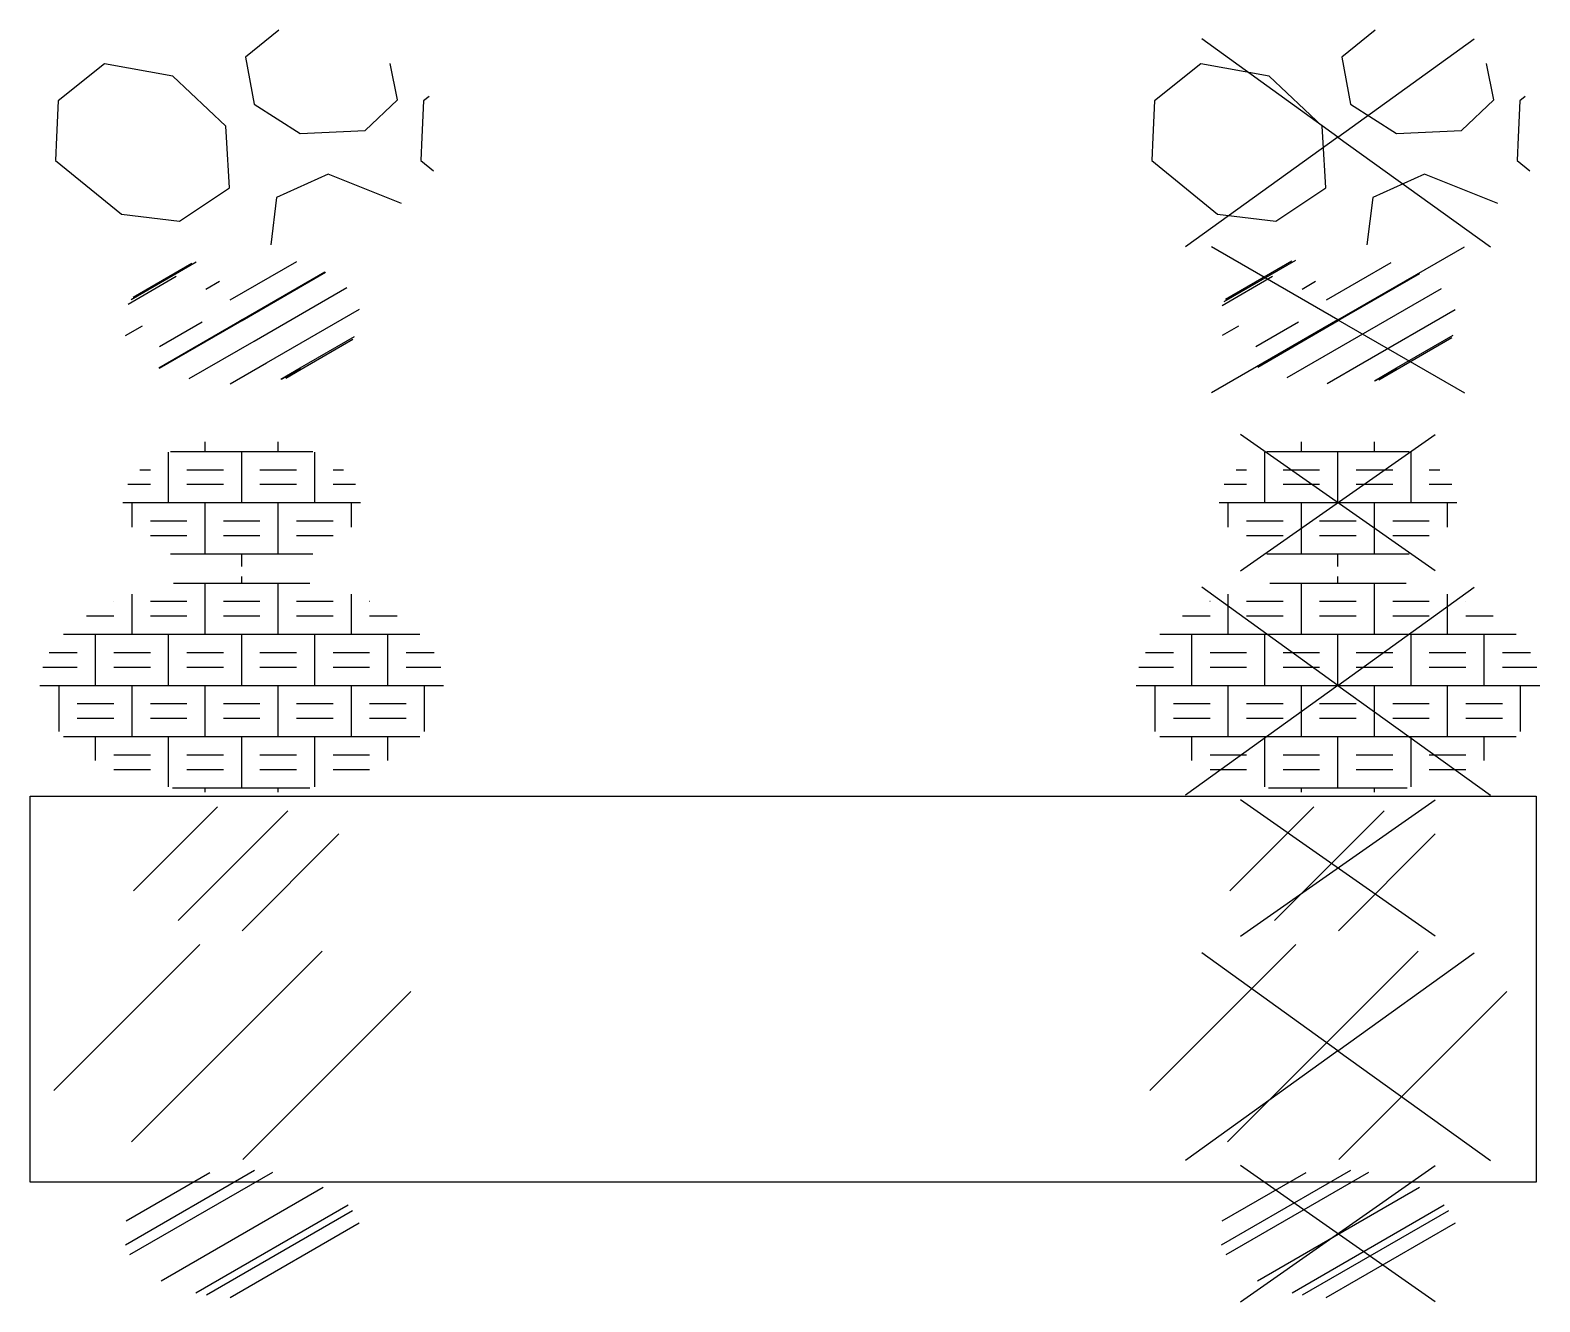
# Model space of a CAD drawing. Header units: metres. Extents: x -77 to 448, y 4806 to 5239.
# Drawn here: x -35.96 to -27.69, y 4994.63 to 5001.58 of the extents above; entities that cross this region are included whole.
import ezdxf
from ezdxf.enums import TextEntityAlignment as Align

# ---------------------------------------------------------------- set-up
doc = ezdxf.new("R2010")
doc.units = ezdxf.units.M
doc.layers.add('V-WE-VH-OPENVERHARDING_STRAATBAKSTEEN-S', color=90, linetype='Continuous', lineweight=25)
doc.styles.add('NLCS-ISO', font='NLCS-ISO.ttf')

# ---------------------------------------------------------------- blocks, each defined once
blk = doc.blocks.new('SVH-NATUURSTEEN_01_KL-SO')
for p, q in [((-3.185, -0.308), (0.35, 1.733)), ((-3.165, 0.351), (-0.871, 1.675)), ((-3.059, -0.573), (0.849, 1.683)), ((-2.201, -1.287), (2.232, 1.272)), ((-1.255, -1.618), (2.91, 0.787)), ((-0.968, -1.675), (3.036, 0.637)), ((-0.319, -1.748), (3.216, 0.293))]:
    blk.add_line(p, q)
at = {"style": 'NLCS-ISO'}
blk.add_attdef('FORMAAT', text='', height=1.8, dxfattribs=at).set_placement((-4.235, -0.008), align=Align.MIDDLE_RIGHT)
blk.add_attdef('KLEUR', text='', height=1.8, dxfattribs=at).set_placement((4.265, -0.008), align=Align.MIDDLE_LEFT)
at = {"style": 'NLCS-ISO', "flags": 1}
blk.add_attdef('FUNCTIE', text='', height=1.8, dxfattribs=at).set_placement((0.015, -2.758), align=Align.TOP_CENTER)
blk = doc.blocks.new('SVH-NATUURSTEEN_02-SO')
for p, q in [((-5.144, -1.086), (-1.148, 2.91)), ((-3.02, -2.491), (2.2, 2.729)), ((0.027, -2.975), (4.627, 1.626))]:
    blk.add_line(p, q)
at = {"style": 'NLCS-ISO'}
blk.add_attdef('FORMAAT', text='', height=1.8, dxfattribs=at).set_placement((-6.525, 0), align=Align.MIDDLE_RIGHT)
blk.add_attdef('KLEUR', text='', height=1.8, dxfattribs=at).set_placement((6.525, 0), align=Align.MIDDLE_LEFT)
at = {"style": 'NLCS-ISO', "flags": 1}
blk.add_attdef('FUNCTIE', text='', height=1.8, dxfattribs=at).set_placement((0, -3.975), align=Align.TOP_CENTER)
blk = doc.blocks.new('SVH-NATUURSTEEN_02_KL-SO')
for p, q in [((-2.958, -0.624), (-0.66, 1.673)), ((-1.736, -1.433), (1.265, 1.569)), ((0.015, -1.711), (2.661, 0.935))]:
    blk.add_line(p, q)
at = {"style": 'NLCS-ISO'}
blk.add_attdef('FORMAAT', text='', height=1.8, dxfattribs=at).set_placement((-4.486, 0.068), align=Align.MIDDLE_RIGHT)
blk.add_attdef('KLEUR', text='', height=1.8, dxfattribs=at).set_placement((4.014, 0.068), align=Align.MIDDLE_LEFT)
at = {"style": 'NLCS-ISO', "flags": 1}
blk.add_attdef('FUNCTIE', text='', height=1.8, dxfattribs=at).set_placement((-0.236, -2.682), align=Align.TOP_CENTER)
blk = doc.blocks.new('SVH-NATUURSTEEN_KINDERKOP_HALFST-SO')
for p, q in [((0, 2.8), (0, 2.975)), ((-3, 1.4), (-3, 2.498)), ((-1.867, 2.8), (0, 2.8)), ((-1, 1.4), (-1, 2.8)), ((0, 2.8), (1.867, 2.8)), ((1, 1.4), (1, 2.8)), ((3, 1.4), (3, 2.498)), ((-3.504, 2.3), (-3.5, 2.3)), ((-2.5, 2.3), (-2, 2.3)), ((-2, 2.3), (-1.5, 2.3)), ((-0.5, 2.3), (0, 2.3)), ((0, 2.3), (0.5, 2.3)), ((1.5, 2.3), (2, 2.3)), ((2, 2.3), (2.5, 2.3)), ((3.5, 2.3), (3.504, 2.3)), ((-4.251, 1.9), (-4, 1.9)), ((-4, 1.9), (-3.5, 1.9)), ((-2.5, 1.9), (-2, 1.9)), ((-2, 1.9), (-1.5, 1.9)), ((-0.5, 1.9), (0, 1.9)), ((0, 1.9), (0.5, 1.9)), ((1.5, 1.9), (2, 1.9)), ((2, 1.9), (2.5, 1.9)), ((3.5, 1.9), (4, 1.9)), ((4, 1.9), (4.251, 1.9)), ((-4.875, 1.4), (-4, 1.4)), ((-4, 1.4), (-2, 1.4)), ((-4, 0), (-4, 1.4)), ((-2, 1.4), (0, 1.4)), ((-2, 0), (-2, 1.4)), ((0, 1.4), (2, 1.4)), ((0, 0), (0, 1.4)), ((2, 1.4), (4, 1.4)), ((2, 0), (2, 1.4)), ((4, 1.4), (4.875, 1.4)), ((4, 0), (4, 1.4)), ((-5.266, 0.9), (-4.5, 0.9)), ((-3.5, 0.9), (-2.5, 0.9)), ((-1.5, 0.9), (-0.5, 0.9)), ((0.5, 0.9), (1.5, 0.9)), ((2.5, 0.9), (3.5, 0.9)), ((4.5, 0.9), (5.266, 0.9)), ((-5.446, 0.5), (-4.5, 0.5)), ((-3.5, 0.5), (-2.5, 0.5)), ((-1.5, 0.5), (-0.5, 0.5)), ((0.5, 0.5), (1.5, 0.5)), ((2.5, 0.5), (3.5, 0.5)), ((4.5, 0.5), (5.446, 0.5)), ((-5.525, 0), (-4, 0)), ((-5, -1.266), (-5, 0)), ((-4, 0), (-2, 0)), ((-3, -1.4), (-3, 0)), ((-2, 0), (0, 0)), ((-1, -1.4), (-1, 0)), ((0, 0), (2, 0)), ((1, -1.4), (1, 0)), ((2, 0), (4, 0)), ((3, -1.4), (3, 0)), ((4, 0), (5.525, 0)), ((5, -1.266), (5, 0)), ((-4.5, -0.5), (-4, -0.5)), ((-4, -0.5), (-3.5, -0.5)), ((-2.5, -0.5), (-2, -0.5)), ((-2, -0.5), (-1.5, -0.5)), ((-0.5, -0.5), (0, -0.5)), ((0, -0.5), (0.5, -0.5)), ((1.5, -0.5), (2, -0.5)), ((2, -0.5), (2.5, -0.5)), ((3.5, -0.5), (4, -0.5)), ((4, -0.5), (4.5, -0.5)), ((-4.5, -0.9), (-4, -0.9)), ((-4, -0.9), (-3.5, -0.9)), ((-2.5, -0.9), (-2, -0.9)), ((-2, -0.9), (-1.5, -0.9)), ((-0.5, -0.9), (0, -0.9)), ((0, -0.9), (0.5, -0.9)), ((1.5, -0.9), (2, -0.9)), ((2, -0.9), (2.5, -0.9)), ((3.5, -0.9), (4, -0.9)), ((4, -0.9), (4.5, -0.9)), ((-4.875, -1.4), (-4, -1.4)), ((-4, -1.4), (-2, -1.4)), ((-4, -2.052), (-4, -1.4)), ((-2, -1.4), (0, -1.4)), ((-2, -2.776), (-2, -1.4)), ((0, -1.4), (2, -1.4)), ((0, -2.8), (0, -1.4)), ((2, -1.4), (4, -1.4)), ((2, -2.773), (2, -1.4)), ((4, -1.4), (4.875, -1.4)), ((4, -2.052), (4, -1.4)), ((-3.5, -1.9), (-2.5, -1.9)), ((-1.5, -1.9), (-0.5, -1.9)), ((0.5, -1.9), (1.5, -1.9)), ((2.5, -1.9), (3.5, -1.9)), ((-3.5, -2.3), (-2.5, -2.3)), ((-1.5, -2.3), (-0.5, -2.3)), ((0.5, -2.3), (1.5, -2.3)), ((2.5, -2.3), (3.5, -2.3)), ((-1.896, -2.8), (0, -2.8)), ((-1, -2.926), (-1, -2.8)), ((0, -2.8), (1.866, -2.8)), ((1, -2.926), (1, -2.8))]:
    blk.add_line(p, q)
at = {"style": 'NLCS-ISO'}
blk.add_attdef('FORMAAT', text='', height=1.8, dxfattribs=at).set_placement((-6.525, 0), align=Align.MIDDLE_RIGHT)
blk.add_attdef('KLEUR', text='', height=1.8, dxfattribs=at).set_placement((6.525, 0), align=Align.MIDDLE_LEFT)
at = {"style": 'NLCS-ISO', "flags": 1}
blk.add_attdef('FUNCTIE', text='', height=1.8, dxfattribs=at).set_placement((0, -3.975), align=Align.TOP_CENTER)
blk = doc.blocks.new('SVH-NATUURSTEEN_KINDERKOP_HALFST_KL-SO')
for p, q in [((-1, 1.4), (-1, 1.665)), ((1, 1.4), (1, 1.665)), ((-2, 0), (-2, 1.379)), ((-1.949, 1.4), (0, 1.4)), ((0, 1.4), (1.949, 1.4)), ((0, 0), (0, 1.4)), ((2, 0), (2, 1.379)), ((-2.787, 0.9), (-2.5, 0.9)), ((-1.5, 0.9), (-0.5, 0.9)), ((0.5, 0.9), (1.5, 0.9)), ((2.5, 0.9), (2.787, 0.9)), ((-3.114, 0.5), (-2.5, 0.5)), ((-1.5, 0.5), (-0.5, 0.5)), ((0.5, 0.5), (1.5, 0.5)), ((2.5, 0.5), (3.114, 0.5)), ((-3.25, 0), (-2, 0)), ((-3, -0.673), (-3, 0)), ((-2, 0), (0, 0)), ((-1, -1.4), (-1, 0)), ((0, 0), (2, 0)), ((1, -1.4), (1, 0)), ((2, 0), (3.25, 0)), ((3, -0.673), (3, 0)), ((-2.5, -0.5), (-2, -0.5)), ((-2, -0.5), (-1.5, -0.5)), ((-0.5, -0.5), (0, -0.5)), ((0, -0.5), (0.5, -0.5)), ((1.5, -0.5), (2, -0.5)), ((2, -0.5), (2.5, -0.5)), ((-2.5, -0.9), (-2, -0.9)), ((-2, -0.9), (-1.5, -0.9)), ((-0.5, -0.9), (0, -0.9)), ((0, -0.9), (0.5, -0.9)), ((1.5, -0.9), (2, -0.9)), ((2, -0.9), (2.5, -0.9)), ((-1.949, -1.4), (0, -1.4)), ((0, -1.4), (1.949, -1.4)), ((0, -1.75), (0, -1.4))]:
    blk.add_line(p, q)
at = {"style": 'NLCS-ISO'}
blk.add_attdef('FORMAAT', text='', height=1.8, dxfattribs=at).set_placement((-4.25, 0), align=Align.MIDDLE_RIGHT)
blk.add_attdef('KLEUR', text='', height=1.8, dxfattribs=at).set_placement((4.25, 0), align=Align.MIDDLE_LEFT)
at = {"style": 'NLCS-ISO', "flags": 1}
blk.add_attdef('FUNCTIE', text='', height=1.8, dxfattribs=at).set_placement((0, -2.75), align=Align.TOP_CENTER)
blk = doc.blocks.new('SVH-NATUURSTEEN_KL-SO')
for p, q in [((-3.026, 0.555), (-1.244, 1.584)), ((-2.975, 0.623), (-1.366, 1.552)), ((-0.314, 0.543), (1.504, 1.592)), ((0, 0), (2.272, 1.312)), ((0.01, -0.018), (2.295, 1.301)), ((-3.105, 0.432), (-1.79, 1.191)), ((-0.983, 0.84), (-0.61, 1.056)), ((0.337, -0.583), (2.881, 0.886)), ((0, 0), (-0.062, -0.036)), ((0.68, -1.178), (3.226, 0.291)), ((-3.185, -0.431), (-2.715, -0.16)), ((-2.272, -1.312), (0, 0)), ((-2.25, -1.323), (0.01, -0.018)), ((-2.247, -0.73), (-1.083, -0.058)), ((-1.439, -1.608), (0.336, -0.583)), ((1.603, -1.316), (3.09, -0.458)), ((1.623, -1.352), (3.042, -0.532)), ((-0.312, -1.751), (0.68, -1.179)), ((1.068, -1.625), (1.603, -1.316)), ((1.11, -1.616), (1.609, -1.328)), ((1.203, -1.594), (1.623, -1.352))]:
    blk.add_line(p, q)
at = {"style": 'NLCS-ISO'}
blk.add_attdef('FORMAAT', text='', height=1.8, dxfattribs=at).set_placement((-6.525, 0), align=Align.MIDDLE_RIGHT)
blk.add_attdef('KLEUR', text='', height=1.8, dxfattribs=at).set_placement((6.525, 0), align=Align.MIDDLE_LEFT)
at = {"style": 'NLCS-ISO', "flags": 1}
blk.add_attdef('FUNCTIE', text='', height=1.8, dxfattribs=at).set_placement((0, -3.975), align=Align.TOP_CENTER)
blk = doc.blocks.new('SVH-NATUURSTEEN_LOSVERBAND_01-SO')
for p, q in [((1.017, 2.924), (0.106, 2.184)), ((0.106, 2.184), (0.34, 0.896)), ((-3.751, 2.006), (-5.022, 0.99)), ((-1.883, 1.666), (-3.751, 2.006)), ((-0.434, 0.297), (-1.883, 1.666)), ((4.264, 1.016), (4.064, 2.015)), ((-5.022, 0.989), (-5.067, 0)), ((0.34, 0.896), (1.6, 0.1)), ((3.38, 0.181), (4.264, 1.016)), ((4.978, 0.989), (4.933, 0)), ((5.127, 1.108), (4.979, 0.99)), ((-0.417, 0), (-0.434, 0.297)), ((1.6, 0.1), (3.38, 0.181)), ((-5.067, 0), (-5.096, -0.644)), ((-0.335, -1.39), (-0.417, 0)), ((4.933, 0), (4.904, -0.644)), ((-5.096, -0.644), (-3.293, -2.109)), ((4.904, -0.644), (5.251, -0.926)), ((2.366, -1.014), (0.955, -1.649)), ((4.374, -1.817), (2.367, -1.014)), ((-1.7, -2.3), (-0.335, -1.39)), ((0.955, -1.649), (0.793, -2.944)), ((-3.293, -2.109), (-1.7, -2.3))]:
    blk.add_line(p, q)
at = {"style": 'NLCS-ISO'}
blk.add_attdef('FORMAAT', text='', height=1.8, dxfattribs=at).set_placement((-6.621, -0.096), align=Align.MIDDLE_RIGHT)
blk.add_attdef('KLEUR', text='', height=1.8, dxfattribs=at).set_placement((6.429, -0.096), align=Align.MIDDLE_LEFT)
at = {"style": 'NLCS-ISO', "flags": 1}
blk.add_attdef('FUNCTIE', text='', height=1.8, dxfattribs=at).set_placement((0, -3.975), align=Align.TOP_CENTER)
blk = doc.blocks.new('V-SVH-NATUURSTEEN_01_KL-SO')
for p, q in [((-3.185, -0.308), (0.35, 1.733)), ((-3.165, 0.351), (-0.871, 1.675)), ((-3.059, -0.573), (0.849, 1.683)), ((-2.662, -1.864), (2.662, 1.864)), ((2.662, -1.864), (-2.662, 1.864)), ((-2.201, -1.287), (2.232, 1.272)), ((-1.255, -1.618), (2.91, 0.787)), ((-0.968, -1.675), (3.036, 0.637)), ((-0.319, -1.748), (3.216, 0.293))]:
    blk.add_line(p, q)
at = {"style": 'NLCS-ISO'}
blk.add_attdef('FORMAAT', text='', height=1.8, dxfattribs=at).set_placement((-4.235, -0.008), align=Align.MIDDLE_RIGHT)
blk.add_attdef('KLEUR', text='', height=1.8, dxfattribs=at).set_placement((4.265, -0.008), align=Align.MIDDLE_LEFT)
at = {"style": 'NLCS-ISO', "flags": 1}
blk.add_attdef('FUNCTIE', text='', height=1.8, dxfattribs=at).set_placement((0.015, -2.758), align=Align.TOP_CENTER)
blk = doc.blocks.new('V-SVH-NATUURSTEEN_02-SO')
for p, q in [((-5.144, -1.086), (-1.148, 2.91)), ((0, 0), (-3.728, 2.684)), ((-3.02, -2.491), (2.2, 2.729)), ((0, 0), (3.728, 2.684)), ((0.027, -2.975), (4.627, 1.626)), ((0, 0), (-4.172, -3.003)), ((0, 0), (4.172, -3.003))]:
    blk.add_line(p, q)
at = {"style": 'NLCS-ISO', "flags": 1}
blk.add_attdef('FUNCTIE', text='', height=1.8, dxfattribs=at).set_placement((0, -3.975), align=Align.TOP_CENTER)
blk = doc.blocks.new('V-SVH-NATUURSTEEN_02_KL-SO')
for p, q in [((-2.958, -0.624), (-0.66, 1.673)), ((-2.662, -1.864), (2.662, 1.864)), ((2.662, -1.864), (-2.662, 1.864)), ((-1.736, -1.433), (1.265, 1.569)), ((0.015, -1.711), (2.661, 0.935))]:
    blk.add_line(p, q)
at = {"style": 'NLCS-ISO'}
blk.add_attdef('FORMAAT', text='', height=1.8, dxfattribs=at).set_placement((-4.486, 0.068), align=Align.MIDDLE_RIGHT)
blk.add_attdef('KLEUR', text='', height=1.8, dxfattribs=at).set_placement((4.014, 0.068), align=Align.MIDDLE_LEFT)
at = {"style": 'NLCS-ISO', "flags": 1}
blk.add_attdef('FUNCTIE', text='', height=1.8, dxfattribs=at).set_placement((-0.236, -2.682), align=Align.TOP_CENTER)
blk = doc.blocks.new('V-SVH-NATUURSTEEN_KINDERKOP_HALFST-SO')
for p, q in [((0, 2.8), (0, 2.975)), ((0, 0), (-3.728, 2.684)), ((-3, 1.4), (-3, 2.498)), ((-1.867, 2.8), (0, 2.8)), ((-1, 1.4), (-1, 2.8)), ((0, 2.8), (1.867, 2.8)), ((0, 0), (3.728, 2.684)), ((1, 1.4), (1, 2.8)), ((3, 1.4), (3, 2.498)), ((-3.504, 2.3), (-3.5, 2.3)), ((-2.5, 2.3), (-2, 2.3)), ((-2, 2.3), (-1.5, 2.3)), ((-0.5, 2.3), (0, 2.3)), ((0, 2.3), (0.5, 2.3)), ((1.5, 2.3), (2, 2.3)), ((2, 2.3), (2.5, 2.3)), ((3.5, 2.3), (3.504, 2.3)), ((-4.251, 1.9), (-4, 1.9)), ((-4, 1.9), (-3.5, 1.9)), ((-2.5, 1.9), (-2, 1.9)), ((-2, 1.9), (-1.5, 1.9)), ((-0.5, 1.9), (0, 1.9)), ((0, 1.9), (0.5, 1.9)), ((1.5, 1.9), (2, 1.9)), ((2, 1.9), (2.5, 1.9)), ((3.5, 1.9), (4, 1.9)), ((4, 1.9), (4.251, 1.9)), ((-4.875, 1.4), (-4, 1.4)), ((-4, 1.4), (-2, 1.4)), ((-4, 0), (-4, 1.4)), ((-2, 1.4), (0, 1.4)), ((-2, 0), (-2, 1.4)), ((0, 1.4), (2, 1.4)), ((0, 0), (0, 1.4)), ((2, 1.4), (4, 1.4)), ((2, 0), (2, 1.4)), ((4, 1.4), (4.875, 1.4)), ((4, 0), (4, 1.4)), ((-5.266, 0.9), (-4.5, 0.9)), ((-3.5, 0.9), (-2.5, 0.9)), ((-1.5, 0.9), (-0.5, 0.9)), ((0.5, 0.9), (1.5, 0.9)), ((2.5, 0.9), (3.5, 0.9)), ((4.5, 0.9), (5.266, 0.9)), ((-5.446, 0.5), (-4.5, 0.5)), ((-3.5, 0.5), (-2.5, 0.5)), ((-1.5, 0.5), (-0.5, 0.5)), ((0.5, 0.5), (1.5, 0.5)), ((2.5, 0.5), (3.5, 0.5)), ((4.5, 0.5), (5.446, 0.5)), ((0, 0), (-4.172, -3.003)), ((-5.525, 0), (-4, 0)), ((-5, -1.266), (-5, 0)), ((-4, 0), (-2, 0)), ((-3, -1.4), (-3, 0)), ((-2, 0), (0, 0)), ((-1, -1.4), (-1, 0)), ((0, 0), (2, 0)), ((0, 0), (4.172, -3.003)), ((1, -1.4), (1, 0)), ((2, 0), (4, 0)), ((3, -1.4), (3, 0)), ((4, 0), (5.525, 0)), ((5, -1.266), (5, 0)), ((-4.5, -0.5), (-4, -0.5)), ((-4, -0.5), (-3.5, -0.5)), ((-2.5, -0.5), (-2, -0.5)), ((-2, -0.5), (-1.5, -0.5)), ((-0.5, -0.5), (0, -0.5)), ((0, -0.5), (0.5, -0.5)), ((1.5, -0.5), (2, -0.5)), ((2, -0.5), (2.5, -0.5)), ((3.5, -0.5), (4, -0.5)), ((4, -0.5), (4.5, -0.5)), ((-4.5, -0.9), (-4, -0.9)), ((-4, -0.9), (-3.5, -0.9)), ((-2.5, -0.9), (-2, -0.9)), ((-2, -0.9), (-1.5, -0.9)), ((-0.5, -0.9), (0, -0.9)), ((0, -0.9), (0.5, -0.9)), ((1.5, -0.9), (2, -0.9)), ((2, -0.9), (2.5, -0.9)), ((3.5, -0.9), (4, -0.9)), ((4, -0.9), (4.5, -0.9)), ((-4.875, -1.4), (-4, -1.4)), ((-4, -1.4), (-2, -1.4)), ((-4, -2.052), (-4, -1.4)), ((-2, -1.4), (0, -1.4)), ((-2, -2.776), (-2, -1.4)), ((0, -1.4), (2, -1.4)), ((0, -2.8), (0, -1.4)), ((2, -1.4), (4, -1.4)), ((2, -2.775), (2, -1.4)), ((4, -1.4), (4.875, -1.4)), ((4, -2.052), (4, -1.4)), ((-3.5, -1.9), (-2.5, -1.9)), ((-1.5, -1.9), (-0.5, -1.9)), ((0.5, -1.9), (1.5, -1.9)), ((2.5, -1.9), (3.5, -1.9)), ((-3.5, -2.3), (-2.5, -2.3)), ((-1.5, -2.3), (-0.5, -2.3)), ((0.5, -2.3), (1.5, -2.3)), ((2.5, -2.3), (3.5, -2.3)), ((-1.896, -2.8), (0, -2.8)), ((-1, -2.924), (-1, -2.8)), ((0, -2.8), (1.891, -2.8)), ((1, -2.923), (1, -2.8))]:
    blk.add_line(p, q)
at = {"style": 'NLCS-ISO'}
blk.add_attdef('KLEUR', text='', height=1.8, dxfattribs=at).set_placement((6.525, 0), align=Align.MIDDLE_LEFT)
at = {"style": 'NLCS-ISO', "flags": 1}
blk.add_attdef('FUNCTIE', text='', height=1.8, dxfattribs=at).set_placement((0, -3.975), align=Align.TOP_CENTER)
blk = doc.blocks.new('V-SVH-NATUURSTEEN_KINDERKOP_HALFST_KL-SO')
for p, q in [((-2.662, -1.864), (2.662, 1.864)), ((2.662, -1.864), (-2.662, 1.864)), ((-1, 1.4), (-1, 1.665)), ((1, 1.4), (1, 1.665)), ((-2, 0), (-2, 1.379)), ((-1.949, 1.4), (0, 1.4)), ((0, 1.4), (1.949, 1.4)), ((0, 0), (0, 1.4)), ((2, 0), (2, 1.379)), ((-2.787, 0.9), (-2.5, 0.9)), ((-1.5, 0.9), (-0.5, 0.9)), ((0.5, 0.9), (1.5, 0.9)), ((2.5, 0.9), (2.787, 0.9)), ((-3.114, 0.5), (-2.5, 0.5)), ((-1.5, 0.5), (-0.5, 0.5)), ((0.5, 0.5), (1.5, 0.5)), ((2.5, 0.5), (3.114, 0.5)), ((-3.25, 0), (-2, 0)), ((-3, -0.673), (-3, 0)), ((-2, 0), (0, 0)), ((-1, -1.4), (-1, 0)), ((0, 0), (2, 0)), ((1, -1.4), (1, 0)), ((2, 0), (3.25, 0)), ((3, -0.673), (3, 0)), ((-2.5, -0.5), (-2, -0.5)), ((-2, -0.5), (-1.5, -0.5)), ((-0.5, -0.5), (0, -0.5)), ((0, -0.5), (0.5, -0.5)), ((1.5, -0.5), (2, -0.5)), ((2, -0.5), (2.5, -0.5)), ((-2.5, -0.9), (-2, -0.9)), ((-2, -0.9), (-1.5, -0.9)), ((-0.5, -0.9), (0, -0.9)), ((0, -0.9), (0.5, -0.9)), ((1.5, -0.9), (2, -0.9)), ((2, -0.9), (2.5, -0.9)), ((-1.949, -1.4), (0, -1.4)), ((0, -1.4), (1.949, -1.4)), ((0, -1.75), (0, -1.4))]:
    blk.add_line(p, q)
at = {"style": 'NLCS-ISO'}
blk.add_attdef('FORMAAT', text='', height=1.8, dxfattribs=at).set_placement((-4.25, 0), align=Align.MIDDLE_RIGHT)
blk.add_attdef('KLEUR', text='', height=1.8, dxfattribs=at).set_placement((4.25, 0), align=Align.MIDDLE_LEFT)
at = {"style": 'NLCS-ISO', "flags": 1}
blk.add_attdef('FUNCTIE', text='', height=1.8, dxfattribs=at).set_placement((0, -2.75), align=Align.TOP_CENTER)
blk = doc.blocks.new('V-SVH-NATUURSTEEN_KL-SO')
for p, q in [((0, 0), (-3.464, 2)), ((0, 0), (3.464, 2)), ((-3.111, 0.506), (-1.155, 1.636)), ((-3.076, 0.565), (-1.26, 1.613)), ((-0.314, 0.543), (1.456, 1.565)), ((0, 0), (2.217, 1.28)), ((0.01, -0.018), (2.239, 1.269)), ((-3.165, 0.397), (-1.79, 1.191)), ((-0.983, 0.84), (-0.61, 1.056)), ((0.337, -0.583), (2.832, 0.858)), ((0, 0), (-3.464, -2)), ((0, 0), (-0.062, -0.036)), ((0, 0), (3.464, -2)), ((0.68, -1.178), (3.208, 0.281)), ((-3.157, -0.415), (-2.715, -0.16)), ((-2.247, -0.73), (-1.083, -0.058)), ((-2.217, -1.28), (0, 0)), ((-2.194, -1.291), (0.01, -0.018)), ((-1.393, -1.581), (0.336, -0.583)), ((1.603, -1.316), (3.155, -0.42)), ((1.623, -1.352), (3.122, -0.486)), ((-0.297, -1.743), (0.68, -1.179)), ((0.998, -1.665), (1.603, -1.316)), ((1.035, -1.659), (1.609, -1.328)), ((1.118, -1.643), (1.623, -1.352))]:
    blk.add_line(p, q)
at = {"style": 'NLCS-ISO'}
blk.add_attdef('KLEUR', text='', height=1.8, dxfattribs=at).set_placement((4.25, 0), align=Align.MIDDLE_LEFT)
at = {"style": 'NLCS-ISO', "flags": 1}
blk.add_attdef('FUNCTIE', text='', height=1.8, dxfattribs=at).set_placement((0, -2.75), align=Align.TOP_CENTER)
blk = doc.blocks.new('V-SVH-NATUURSTEEN_LOSVERBAND_01-SO')
for p, q in [((1.017, 2.924), (0.106, 2.184)), ((0, 0), (-3.728, 2.684)), ((0, 0), (3.728, 2.684)), ((0.106, 2.184), (0.34, 0.896)), ((-3.751, 2.006), (-5.022, 0.99)), ((-1.883, 1.666), (-3.751, 2.006)), ((-0.434, 0.297), (-1.883, 1.666)), ((4.264, 1.016), (4.064, 2.015)), ((-5.022, 0.989), (-5.067, 0)), ((0.34, 0.896), (1.6, 0.1)), ((3.38, 0.181), (4.264, 1.016)), ((4.978, 0.989), (4.933, 0)), ((5.127, 1.108), (4.979, 0.99)), ((0, 0), (-4.172, -3.003)), ((-0.417, 0), (-0.434, 0.297)), ((1.6, 0.1), (3.38, 0.181)), ((-5.067, 0), (-5.096, -0.644)), ((-0.335, -1.39), (-0.417, 0)), ((0, 0), (4.172, -3.003)), ((4.933, 0), (4.904, -0.644)), ((-5.096, -0.644), (-3.293, -2.109)), ((4.904, -0.644), (5.251, -0.926)), ((2.366, -1.014), (0.955, -1.649)), ((4.374, -1.817), (2.367, -1.014)), ((-1.7, -2.3), (-0.335, -1.39)), ((0.955, -1.649), (0.793, -2.944)), ((-3.293, -2.109), (-1.7, -2.3))]:
    blk.add_line(p, q)
at = {"style": 'NLCS-ISO'}
blk.add_attdef('KLEUR', text='', height=1.8, dxfattribs=at).set_placement((6.525, 0), align=Align.MIDDLE_LEFT)
at = {"style": 'NLCS-ISO', "flags": 1}
blk.add_attdef('FUNCTIE', text='', height=1.8, dxfattribs=at).set_placement((0, -3.975), align=Align.TOP_CENTER)

msp = doc.modelspace()

# ---------------------------------------------------------------- linework, layer by layer
at = {"color": 2}
msp.add_lwpolyline([(-35.9563, 4997.3911), (-27.7132, 4997.3911), (-27.7132, 4995.2796), (-35.9563, 4995.2796)], close=True, dxfattribs=at)

# ---------------------------------------------------------------- block references
at = {"layer": 'V-WE-VH-OPENVERHARDING_STRAATBAKSTEEN-S', "xscale": 0.2, "yscale": 0.2, "zscale": 0.2}
for name, p in [('SVH-NATUURSTEEN_LOSVERBAND_01-SO', (-34.7985, 5000.9979)), ('V-SVH-NATUURSTEEN_LOSVERBAND_01-SO', (-28.7985, 5000.9979)), ('V-SVH-NATUURSTEEN_KL-SO', (-28.7985, 4999.9979)), ('SVH-NATUURSTEEN_KL-SO', (-34.7985, 4999.9979)), ('V-SVH-NATUURSTEEN_KINDERKOP_HALFST_KL-SO', (-28.7985, 4998.9979)), ('SVH-NATUURSTEEN_KINDERKOP_HALFST_KL-SO', (-34.7985, 4998.9979)), ('SVH-NATUURSTEEN_KINDERKOP_HALFST-SO', (-34.7985, 4997.9979)), ('V-SVH-NATUURSTEEN_KINDERKOP_HALFST-SO', (-28.7985, 4997.9979)), ('SVH-NATUURSTEEN_02_KL-SO', (-34.7985, 4996.9979)), ('V-SVH-NATUURSTEEN_02_KL-SO', (-28.7985, 4996.9979)), ('SVH-NATUURSTEEN_02-SO', (-34.7985, 4995.9979)), ('V-SVH-NATUURSTEEN_02-SO', (-28.7985, 4995.9979)), ('SVH-NATUURSTEEN_01_KL-SO', (-34.7985, 4994.9979)), ('V-SVH-NATUURSTEEN_01_KL-SO', (-28.7985, 4994.9979))]:
    msp.add_blockref(name, p, dxfattribs=at)

doc.saveas('drawing.dxf')
